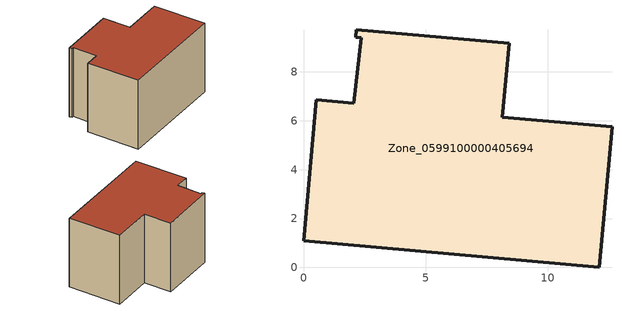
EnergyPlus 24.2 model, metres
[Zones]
Zone_0599100000405694
 floor ground (C_G): 2.06,6.72 2.36,9.4 2.14,9.42 2.17,9.73 8.41,9.18 8.14,6.14 12.62,5.76 12.09,0 0,1.1 0.52,6.86 z0
 wall outside (C_F): 12.09,0 12.62,5.76 8.14,6.14 8.41,9.18 2.17,9.73 2.14,9.42 2.36,9.4 2.06,6.72 0.52,6.86 0,1.1 12.09,0 z0:7.97
 roof outside (C_R): 2.36,9.4 2.06,6.72 0.52,6.86 0,1.1 12.09,0 12.62,5.76 8.14,6.14 8.41,9.18 2.17,9.73 2.14,9.42 z7.97
[BUILDING]
Pand.0599100000405694: North Axis=0; Terrain=City; Loads Convergence Tolerance Value=0.04; Temperature Convergence Tolerance Value=0.4; Solar Distribution=FullExterior; Maximum Number of Warmup Days=25; Minimum Number of Warmup Days=1
[Site:Location]
Rotterdam.The.Hague.AP_ZH_NLD Design_Conditions: Latitude=51.96; Longitude=4.45; Time Zone=1; Elevation=-4.5
[SITE:GROUNDTEMPERATURE:BUILDINGSURFACE]
18, 18, 18, 18, 18, 18, 18, 18, 18, 18, 18, 18
[MATERIAL] Thermal Absorptance=0.9; Solar Absorptance=0.7; Visible Absorptance=0.7
Name | Roughness | Thickness | Conductivity | Density | Specific Heat
G.TC.1992-2005 | MediumSmooth | 0.15 | 0.06 | 540 | 1210
F.TC.1992-2005 | Rough | 0.3 | 0.12 | 1920 | 840
R.TC.1992-2005 | MediumRough | 0.2 | 0.08 | 1500 | 1000
[CONSTRUCTION]
C_G: G.TC.1992-2005
C_F: F.TC.1992-2005
C_R: R.TC.1992-2005
[ZONE]
Zone_0599100000405694: Type=1; Multiplier=1; Ceiling Height=Autocalculate; Volume=Autocalculate; Floor Area=autocalculate; Part of Total Floor Area=Yes
[ZONEINFILTRATION:DESIGNFLOWRATE]
Infil_Zone_0599100000405694: Zone or ZoneList or Space or SpaceList=Zone_0599100000405694; Schedule=AlwaysOn; Design Flow Rate Calculation Method=Flow/Area; Flow Rate per Floor Area=0.0015; Constant Term Coefficient=1; Temperature Term Coefficient=0; Velocity Term Coefficient=0; Velocity Squared Term Coefficient=0
[HVACTEMPLATE:ZONE:IDEALLOADSAIRSYSTEM]
Zone_0599100000405694: Maximum Heating Supply Air Temperature=50; Minimum Cooling Supply Air Temperature=13; Maximum Heating Supply Air Humidity Ratio=0.0156; Minimum Cooling Supply Air Humidity Ratio=0.0077; Heating Limit=NoLimit; Cooling Limit=NoLimit; Dehumidification Control Type=ConstantSensibleHeatRatio; Cooling Sensible Heat Ratio=0.7; Dehumidification Setpoint=60; Humidification Control Type=None; Humidification Setpoint=30; Outdoor Air Method=None; Outdoor Air Flow Rate per Person=0.00944; Outdoor Air Flow Rate per Zone Floor Area=0; Outdoor Air Flow Rate per Zone=0; Demand Controlled Ventilation Type=None; Outdoor Air Economizer Type=NoEconomizer; Heat Recovery Type=None; Sensible Heat Recovery Effectiveness=0.7; Latent Heat Recovery Effectiveness=0.65
[ZONECONTROL:THERMOSTAT]
ThermostatControl_Zone_0599100000405694: Zone or ZoneList=Zone_0599100000405694; Control Type Schedule=DualSetpointControlType; Control 1=Thermostat_Zone_0599100000405694; Temperature Difference Between Cutout And Setpoint=0
[THERMOSTATSETPOINT:DUALSETPOINT]
Thermostat_Zone_0599100000405694: Heating Setpoint Temperature Schedule=HeatingSetpoint_Zone_0599100000405694; Cooling Setpoint Temperature Schedule=CoolingSetpoint_Zone_0599100000405694
[SCHEDULE:COMPACT]
HeatingSetpoint_Zone_0599100000405694: Through: 12/31, For: AllDays, Until: 24:00, 21
CoolingSetpoint_Zone_0599100000405694: Through: 12/31, For: AllDays, Until: 24:00, 24
DualSetpointControlType: Through: 12/31, For: AllDays, Until: 24:00, 4
AlwaysOn: Through: 12/31, For: AllDays, Until: 24:00, 1
